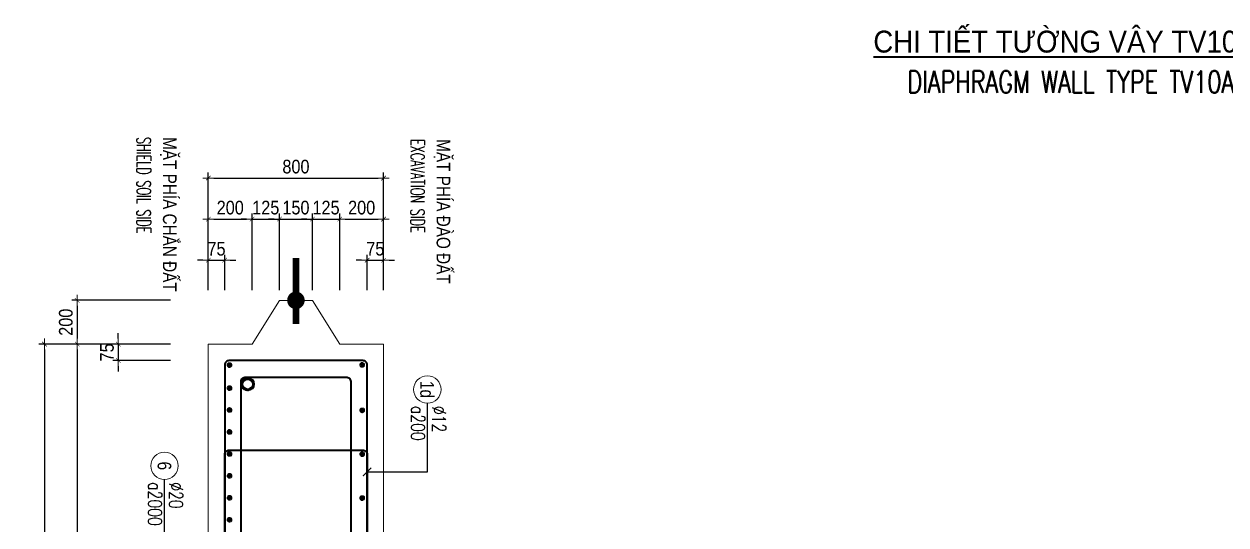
# Model space of a CAD drawing. Header units: millimetres. Extents: x -642477 to 1168880, y -27982 to 330379.
# Drawn here: x 1135958 to 1152419, y 96690 to 103552 of the extents above; entities that cross this region are included whole.
import ezdxf
from ezdxf.enums import TextEntityAlignment as Align

# ---------------------------------------------------------------- set-up
doc = ezdxf.new("R2010")
doc.units = ezdxf.units.MM
doc.layers.get('0').update_dxf_attribs({"lineweight": 20})
doc.layers.get('Defpoints').update_dxf_attribs({"color": 151, "lineweight": 9})
for name, color, linetype, lineweight in [('NDC_S_DIAPHGRAM WALL', 3, 'Continuous', 20), ('NDC_S_DIM', 1, 'Continuous', 15), ('NDC_S_ENG TITLE', 3, 'Continuous', 20), ('NDC_S_HATCH MATERIAL', 8, 'Continuous', 13), ('NDC_S_LEADER', 1, 'Continuous', 15), ('NDC_S_LEVEL TEXT', 7, 'Continuous', 20), ('NDC_S_REBAR', 4, 'Continuous', 35), ('NDC_S_VN TEXT', 7, 'Continuous', 20), ('NDC_S_VN TITLE', 6, 'Continuous', 35)]:
    doc.layers.add(name, color=color, linetype=linetype, lineweight=lineweight)
doc.layers.add('NDC_S_REBAR DES.', color=2, linetype='Continuous')
doc.styles.add('ARIAL', font='arial.ttf', dxfattribs={"width": 0.8})
doc.styles.add('NDC_ARIAL', font='arial.ttf', dxfattribs={"width": 0.85})
doc.styles.add('NDC_DIM', font='', dxfattribs={"width": 0.75})
doc.styles.add('NDC_EN TXT', font='romans.shx', dxfattribs={"width": 0.8})
doc.styles.get('NDC_DIM').set_extended_font_data('Dotum')
doc.dimstyles.new('A1-NDC-1-25 (x3)', dxfattribs={"dimscale": 75, "dimtxt": 2.5, "dimasz": 1, "dimexe": 1, "dimexo": 0, "dimgap": 0.8, "dimtad": 1, "dimdec": 0, "dimlfac": 0.333333, "dimdsep": 46, "dimtxsty": 'NDC_ARIAL', "dimblk": 'DIMMARK', "dimcen": 49999.938995, "dimdle": 1.5, "dimclrd": 1, "dimclre": 1, "dimclrt": 3, "dimadec": 0, "dimazin": 0, "dimtfac": 1, "dimtdec": 0, "dimtix": 1, "dimtmove": 2, "dimatfit": 3, "dimfxl": 1, "dimarcsym": 0})
doc.dimstyles.new('NDC_dim_25', dxfattribs={"dimscale": 25, "dimtxt": 2.2, "dimasz": 1.5, "dimexe": 1.5, "dimexo": 2.5, "dimgap": 1, "dimtad": 1, "dimdec": 0, "dimzin": 0, "dimdsep": 46, "dimtxsty": 'NDC_DIM', "dimblk": 'DIMMARK', "dimcen": 0.09, "dimdle": 1.2, "dimclrd": 1, "dimclre": 1, "dimclrt": 3, "dimadec": 0, "dimazin": 0, "dimtfac": 1, "dimtdec": 0, "dimtix": 1, "dimtofl": 0, "dimtmove": 0, "dimatfit": 3, "dimfxl": 6, "dimfxlon": 1, "dimtolj": 1, "dimtzin": 0, "dimarcsym": 0})

# ---------------------------------------------------------------- blocks, each defined once
blk = doc.blocks.new('DIMMARK')
at = {"layer": 'NDC_S_DIM', "color": 1}
blk.add_line((-1.5, 0), (1, 0), dxfattribs=at)
at = {"layer": 'NDC_S_DIM', "color": 2, "const_width": 0.1}
blk.add_lwpolyline([(-0.42, -0.42), (0.42, 0.42)], dxfattribs=at)
blk = doc.blocks.new('Ong sieu am')
at = {"layer": 'NDC_S_HATCH MATERIAL'}
h = blk.add_hatch(dxfattribs=at)
h.set_pattern_fill('ANSI31', color=256, scale=20)
h.set_pattern_definition([(45, (0, 0), (-1.76776695, 1.76776695), [])])
h.paths.add_polyline_path([(-7119.3, 51158.9, 1), (-7179.3, 51158.9, 1)])
h.paths.add_polyline_path([(-7171.3, 51158.9, -1), (-7127.3, 51158.9, -1)], flags=16)
at = {"layer": 'NDC_S_REBAR DES.'}
for radius in [30, 22]:
    blk.add_circle((-7149.3, 51158.9), radius, dxfattribs=at)
blk = doc.blocks.new('*U367')
blk.add_circle((-2.5, 0), 2.5)
at = {"layer": 'NDC_S_VN TEXT', "color": 3, "style": 'NDC_EN TXT', "width": 0.75}
for tag, p in [('DK1', (0.5, 0.85)), ('KC1', (0.5, -2.97))]:
    blk.add_attdef(tag, p, '', height=2.5, dxfattribs=at)
at = {"layer": 'NDC_S_VN TEXT', "color": 7, "style": 'ARIAL', "width": 0.8}
blk.add_attdef('SH2', text='', height=2.5, dxfattribs=at).set_placement((-2.5, 0), align=Align.MIDDLE)
blk = doc.blocks.new('kata_block_THEP')
at = {"layer": 'NDC_S_REBAR', "color": 0}
for p, q in [((-0.5, 0), (0.5, 0)), ((-0.35, 0.35), (0.35, -0.35)), ((0.35, 0.35), (-0.35, -0.35)), ((0, 0.5), (0, -0.5))]:
    blk.add_line(p, q, dxfattribs=at)
at = {"layer": 'NDC_S_REBAR', "color": 0, "const_width": 0.0833}
blk.add_lwpolyline([(-0.5, 0, 1), (0.5, 0, 1), (-0.5, 0, 1)], format="xyb", dxfattribs=at)
blk = doc.blocks.new('*U1757')
at = {"layer": 'NDC_S_REBAR', "ltscale": 80, "xscale": 72, "yscale": 72, "zscale": 72}
blk.add_blockref('kata_block_THEP', (0, 0), dxfattribs=at)
blk = doc.blocks.new('*U1758')
at = {"layer": 'NDC_S_LEVEL TEXT', "color": 0, "linetype": 'ByBlock', "lineweight": -2, "transparency": 16777216}
for p in [(0, 0), (600.9, 0), (1201.8, 0), (1802.7, 0), (2403.6, 0), (3004.5, 0), (3605.4, 0), (4206.3, 0), (4807.2, 0), (5408.1, 0), (6009, 0), (6609.9, 0), (7210.8, 0), (7811.7, 0), (8412.6, 0), (9013.5, 0), (9614.4, 0), (10215.3, 0)]:
    blk.add_blockref('*U1757', p, dxfattribs=at)
blk = doc.blocks.new('*U1759')
at = {"layer": 'NDC_S_REBAR', "ltscale": 80, "xscale": 72, "yscale": 72, "zscale": 72}
blk.add_blockref('kata_block_THEP', (0, 0), dxfattribs=at)
blk = doc.blocks.new('*U1760')
at = {"layer": 'NDC_S_LEVEL TEXT', "color": 0, "linetype": 'ByBlock', "lineweight": -2, "transparency": 16777216}
for p in [(0, 0), (300.6, 0), (601.2, 0), (901.8, 0), (1202.4, 0), (1503, 0), (1803.6, 0), (2104.2, 0), (2404.8, 0), (2705.4, 0), (3006, 0), (3306.6, 0), (3607.2, 0), (3907.8, 0), (4208.4, 0), (4509, 0), (4809.6, 0), (5110.2, 0), (5410.8, 0), (5711.4, 0), (6012, 0), (6312.6, 0), (6613.2, 0), (6913.8, 0), (7214.4, 0), (7515, 0), (7815.6, 0), (8116.2, 0), (8416.8, 0), (8717.4, 0), (9018, 0), (9318.6, 0), (9619.2, 0), (9919.8, 0), (10220.4, 0), (10521, 0)]:
    blk.add_blockref('*U1759', p, dxfattribs=at)
blk = doc.blocks.new('*D1773')
at = {"layer": 'Defpoints', "color": 0, "ltscale": 100, "transparency": 16777216}
for p in [(1137962, 99167), (1137249, 98942), (1137962, 98942)]:
    blk.add_point(p, dxfattribs=at)
at = {"layer": 'NDC_S_DIM', "color": 1, "lineweight": -2, "ltscale": 100, "transparency": 16777216}
for p, q in [((1137249, 99242), (1137249, 99317)), ((1137962, 99167), (1137174, 99167)), ((1137249, 99167), (1137249, 98942)), ((1137962, 98942), (1137174, 98942)), ((1137249, 98867), (1137249, 98792))]:
    blk.add_line(p, q, dxfattribs=at)
at = {"layer": 'NDC_S_DIM', "color": 1, "lineweight": -2, "ltscale": 100, "transparency": 16777216, "xscale": 75, "yscale": 75, "zscale": 75}
for p, rotation in [((1137249, 99167), 270), ((1137249, 98942), 90)]:
    blk.add_blockref('DIMMARK', p, dxfattribs=dict(at, rotation=rotation))
at = {"layer": 'NDC_S_DIM', "color": 3, "ltscale": 100, "transparency": 16777216, "insert": (1137094, 99054), "char_height": 187.5, "attachment_point": 5, "rotation": 90, "style": 'NDC_ARIAL'}
blk.add_mtext('75', dxfattribs=at)
blk = doc.blocks.new('*D1775')
at = {"layer": 'Defpoints', "color": 0, "ltscale": 100, "transparency": 16777216}
for p in [(1137962, 99767), (1136687, 99167), (1137962, 99167)]:
    blk.add_point(p, dxfattribs=at)
at = {"layer": 'NDC_S_DIM', "color": 1, "lineweight": -2, "ltscale": 100, "transparency": 16777216}
for p, q in [((1137962, 99767), (1136612, 99767)), ((1136687, 99692), (1136687, 99242)), ((1137962, 99167), (1136612, 99167))]:
    blk.add_line(p, q, dxfattribs=at)
at = {"layer": 'NDC_S_DIM', "color": 1, "lineweight": -2, "ltscale": 100, "transparency": 16777216, "xscale": 75, "yscale": 75, "zscale": 75}
for p, rotation in [((1136687, 99767), 90), ((1136687, 99167), 270)]:
    blk.add_blockref('DIMMARK', p, dxfattribs=dict(at, rotation=rotation))
at = {"layer": 'NDC_S_DIM', "color": 3, "ltscale": 100, "transparency": 16777216, "insert": (1136531, 99467), "char_height": 187.5, "attachment_point": 5, "rotation": 90, "style": 'NDC_ARIAL'}
blk.add_mtext('200', dxfattribs=at)
blk = doc.blocks.new('*D1776')
at = {"layer": 'Defpoints', "color": 0, "ltscale": 100, "transparency": 16777216}
for p in [(1137962, 99167), (1136687, 87767), (1137962, 87767)]:
    blk.add_point(p, dxfattribs=at)
at = {"layer": 'NDC_S_DIM', "color": 1, "lineweight": -2, "ltscale": 100, "transparency": 16777216}
for p, q in [((1137962, 99167), (1136612, 99167)), ((1136687, 99092), (1136687, 87842)), ((1137962, 87767), (1136612, 87767))]:
    blk.add_line(p, q, dxfattribs=at)
at = {"layer": 'NDC_S_DIM', "color": 1, "lineweight": -2, "ltscale": 100, "transparency": 16777216, "xscale": 75, "yscale": 75, "zscale": 75}
for p, rotation in [((1136687, 99167), 90), ((1136687, 87767), 270)]:
    blk.add_blockref('DIMMARK', p, dxfattribs=dict(at, rotation=rotation))
at = {"layer": 'NDC_S_DIM', "color": 3, "ltscale": 100, "transparency": 16777216, "insert": (1136531, 93467), "char_height": 187.5, "attachment_point": 5, "rotation": 90, "style": 'NDC_ARIAL'}
blk.add_mtext('3800', dxfattribs=at)
blk = doc.blocks.new('*D1777')
at = {"layer": 'Defpoints', "color": 0, "ltscale": 100, "transparency": 16777216}
for p in [(1137962, 99167), (1136237, 87767), (1137962, 87767)]:
    blk.add_point(p, dxfattribs=at)
at = {"layer": 'NDC_S_DIM', "color": 1, "lineweight": -2, "ltscale": 100, "transparency": 16777216}
for p, q in [((1137962, 99167), (1136162, 99167)), ((1136237, 99092), (1136237, 87842)), ((1137962, 87767), (1136162, 87767))]:
    blk.add_line(p, q, dxfattribs=at)
at = {"layer": 'NDC_S_DIM', "color": 1, "lineweight": -2, "ltscale": 100, "transparency": 16777216, "xscale": 75, "yscale": 75, "zscale": 75}
for p, rotation in [((1136237, 99167), 90), ((1136237, 87767), 270)]:
    blk.add_blockref('DIMMARK', p, dxfattribs=dict(at, rotation=rotation))
at = {"layer": 'NDC_S_DIM', "color": 3, "ltscale": 100, "transparency": 16777216, "insert": (1136081, 93467), "char_height": 187.5, "attachment_point": 5, "rotation": 90, "style": 'NDC_ARIAL'}
blk.add_mtext('3800', dxfattribs=at)
blk = doc.blocks.new('*D1778')
at = {"layer": 'Defpoints', "color": 0, "ltscale": 100, "transparency": 16777216}
for p in [(1139082, 100880), (1138482, 99908), (1139082, 99908)]:
    blk.add_point(p, dxfattribs=at)
at = {"layer": 'NDC_S_DIM', "color": 1, "lineweight": -2, "ltscale": 100, "transparency": 16777216}
for p, q in [((1138482, 99908), (1138482, 100955)), ((1139082, 99908), (1139082, 100955)), ((1138557, 100880), (1139007, 100880))]:
    blk.add_line(p, q, dxfattribs=at)
at = {"layer": 'NDC_S_DIM', "color": 1, "lineweight": -2, "ltscale": 100, "transparency": 16777216, "xscale": 75, "yscale": 75, "zscale": 75, "rotation": 180}
blk.add_blockref('DIMMARK', (1138482, 100880), dxfattribs=at)
at = {"layer": 'NDC_S_DIM', "color": 1, "lineweight": -2, "ltscale": 100, "transparency": 16777216, "xscale": 75, "yscale": 75, "zscale": 75}
blk.add_blockref('DIMMARK', (1139082, 100880), dxfattribs=at)
at = {"layer": 'NDC_S_DIM', "color": 3, "ltscale": 100, "transparency": 16777216, "insert": (1138782, 101036), "char_height": 187.5, "attachment_point": 5, "style": 'NDC_ARIAL'}
blk.add_mtext('200', dxfattribs=at)
blk = doc.blocks.new('*D1779')
at = {"layer": 'Defpoints', "color": 0, "ltscale": 100, "transparency": 16777216}
for p in [(1139457, 100880), (1139082, 99908), (1139457, 99908)]:
    blk.add_point(p, dxfattribs=at)
at = {"layer": 'NDC_S_DIM', "color": 1, "lineweight": -2, "ltscale": 100, "transparency": 16777216}
for p, q in [((1139082, 99908), (1139082, 100955)), ((1139457, 99908), (1139457, 100955)), ((1139007, 100880), (1138932, 100880)), ((1139082, 100880), (1139457, 100880)), ((1139532, 100880), (1139607, 100880))]:
    blk.add_line(p, q, dxfattribs=at)
at = {"layer": 'NDC_S_DIM', "color": 1, "lineweight": -2, "ltscale": 100, "transparency": 16777216, "xscale": 75, "yscale": 75, "zscale": 75}
blk.add_blockref('DIMMARK', (1139082, 100880), dxfattribs=at)
at = {"layer": 'NDC_S_DIM', "color": 1, "lineweight": -2, "ltscale": 100, "transparency": 16777216, "xscale": 75, "yscale": 75, "zscale": 75, "rotation": 180}
blk.add_blockref('DIMMARK', (1139457, 100880), dxfattribs=at)
at = {"layer": 'NDC_S_DIM', "color": 3, "ltscale": 100, "transparency": 16777216, "insert": (1139269, 101036), "char_height": 187.5, "attachment_point": 5, "style": 'NDC_ARIAL'}
blk.add_mtext('125', dxfattribs=at)
blk = doc.blocks.new('*D1780')
at = {"layer": 'Defpoints', "color": 0, "ltscale": 100, "transparency": 16777216}
for p in [(1139907, 100880), (1139457, 99908), (1139907, 99908)]:
    blk.add_point(p, dxfattribs=at)
at = {"layer": 'NDC_S_DIM', "color": 1, "lineweight": -2, "ltscale": 100, "transparency": 16777216}
for p, q in [((1139457, 99908), (1139457, 100955)), ((1139907, 99908), (1139907, 100955)), ((1139382, 100880), (1139307, 100880)), ((1139457, 100880), (1139907, 100880)), ((1139982, 100880), (1140057, 100880))]:
    blk.add_line(p, q, dxfattribs=at)
at = {"layer": 'NDC_S_DIM', "color": 1, "lineweight": -2, "ltscale": 100, "transparency": 16777216, "xscale": 75, "yscale": 75, "zscale": 75}
blk.add_blockref('DIMMARK', (1139457, 100880), dxfattribs=at)
at = {"layer": 'NDC_S_DIM', "color": 1, "lineweight": -2, "ltscale": 100, "transparency": 16777216, "xscale": 75, "yscale": 75, "zscale": 75, "rotation": 180}
blk.add_blockref('DIMMARK', (1139907, 100880), dxfattribs=at)
at = {"layer": 'NDC_S_DIM', "color": 3, "ltscale": 100, "transparency": 16777216, "insert": (1139682, 101036), "char_height": 187.5, "attachment_point": 5, "style": 'NDC_ARIAL'}
blk.add_mtext('150', dxfattribs=at)
blk = doc.blocks.new('*D1781')
at = {"layer": 'Defpoints', "color": 0, "ltscale": 100, "transparency": 16777216}
for p in [(1140282, 100880), (1139907, 99908), (1140282, 99908)]:
    blk.add_point(p, dxfattribs=at)
at = {"layer": 'NDC_S_DIM', "color": 1, "lineweight": -2, "ltscale": 100, "transparency": 16777216}
for p, q in [((1139907, 99908), (1139907, 100955)), ((1140282, 99908), (1140282, 100955)), ((1139832, 100880), (1139757, 100880)), ((1139907, 100880), (1140282, 100880)), ((1140357, 100880), (1140432, 100880))]:
    blk.add_line(p, q, dxfattribs=at)
at = {"layer": 'NDC_S_DIM', "color": 1, "lineweight": -2, "ltscale": 100, "transparency": 16777216, "xscale": 75, "yscale": 75, "zscale": 75}
blk.add_blockref('DIMMARK', (1139907, 100880), dxfattribs=at)
at = {"layer": 'NDC_S_DIM', "color": 1, "lineweight": -2, "ltscale": 100, "transparency": 16777216, "xscale": 75, "yscale": 75, "zscale": 75, "rotation": 180}
blk.add_blockref('DIMMARK', (1140282, 100880), dxfattribs=at)
at = {"layer": 'NDC_S_DIM', "color": 3, "ltscale": 100, "transparency": 16777216, "insert": (1140094, 101036), "char_height": 187.5, "attachment_point": 5, "style": 'NDC_ARIAL'}
blk.add_mtext('125', dxfattribs=at)
blk = doc.blocks.new('*D1782')
at = {"layer": 'Defpoints', "color": 0, "ltscale": 100, "transparency": 16777216}
for p in [(1140882, 100880), (1140282, 99908), (1140882, 99908)]:
    blk.add_point(p, dxfattribs=at)
at = {"layer": 'NDC_S_DIM', "color": 1, "lineweight": -2, "ltscale": 100, "transparency": 16777216}
for p, q in [((1140282, 99908), (1140282, 100955)), ((1140882, 99908), (1140882, 100955)), ((1140357, 100880), (1140807, 100880))]:
    blk.add_line(p, q, dxfattribs=at)
at = {"layer": 'NDC_S_DIM', "color": 1, "lineweight": -2, "ltscale": 100, "transparency": 16777216, "xscale": 75, "yscale": 75, "zscale": 75, "rotation": 180}
blk.add_blockref('DIMMARK', (1140282, 100880), dxfattribs=at)
at = {"layer": 'NDC_S_DIM', "color": 1, "lineweight": -2, "ltscale": 100, "transparency": 16777216, "xscale": 75, "yscale": 75, "zscale": 75}
blk.add_blockref('DIMMARK', (1140882, 100880), dxfattribs=at)
at = {"layer": 'NDC_S_DIM', "color": 3, "ltscale": 100, "transparency": 16777216, "insert": (1140582, 101036), "char_height": 187.5, "attachment_point": 5, "style": 'NDC_ARIAL'}
blk.add_mtext('200', dxfattribs=at)
blk = doc.blocks.new('*D1783')
at = {"layer": 'Defpoints', "color": 0, "ltscale": 100, "transparency": 16777216}
for p in [(1140882, 101442), (1138482, 99908), (1140882, 99908)]:
    blk.add_point(p, dxfattribs=at)
at = {"layer": 'NDC_S_DIM', "color": 1, "lineweight": -2, "ltscale": 100, "transparency": 16777216}
for p, q in [((1138482, 99908), (1138482, 101517)), ((1138557, 101442), (1140807, 101442)), ((1140882, 99908), (1140882, 101517))]:
    blk.add_line(p, q, dxfattribs=at)
at = {"layer": 'NDC_S_DIM', "color": 1, "lineweight": -2, "ltscale": 100, "transparency": 16777216, "xscale": 75, "yscale": 75, "zscale": 75, "rotation": 180}
blk.add_blockref('DIMMARK', (1138482, 101442), dxfattribs=at)
at = {"layer": 'NDC_S_DIM', "color": 1, "lineweight": -2, "ltscale": 100, "transparency": 16777216, "xscale": 75, "yscale": 75, "zscale": 75}
blk.add_blockref('DIMMARK', (1140882, 101442), dxfattribs=at)
at = {"layer": 'NDC_S_DIM', "color": 3, "ltscale": 100, "transparency": 16777216, "insert": (1139682, 101598), "char_height": 187.5, "attachment_point": 5, "style": 'NDC_ARIAL'}
blk.add_mtext('800', dxfattribs=at)
blk = doc.blocks.new('*D1784')
at = {"layer": 'Defpoints', "color": 0, "ltscale": 100, "transparency": 16777216}
for p in [(1138707, 100317), (1138482, 99908), (1138707, 99908)]:
    blk.add_point(p, dxfattribs=at)
at = {"layer": 'NDC_S_DIM', "color": 1, "lineweight": -2, "ltscale": 100, "transparency": 16777216}
for p, q in [((1138407, 100317), (1138332, 100317)), ((1138482, 99908), (1138482, 100392)), ((1138482, 100317), (1138707, 100317)), ((1138707, 99908), (1138707, 100392)), ((1138782, 100317), (1138857, 100317))]:
    blk.add_line(p, q, dxfattribs=at)
at = {"layer": 'NDC_S_DIM', "color": 1, "lineweight": -2, "ltscale": 100, "transparency": 16777216, "xscale": 75, "yscale": 75, "zscale": 75}
blk.add_blockref('DIMMARK', (1138482, 100317), dxfattribs=at)
at = {"layer": 'NDC_S_DIM', "color": 1, "lineweight": -2, "ltscale": 100, "transparency": 16777216, "xscale": 75, "yscale": 75, "zscale": 75, "rotation": 180}
blk.add_blockref('DIMMARK', (1138707, 100317), dxfattribs=at)
at = {"layer": 'NDC_S_DIM', "color": 3, "ltscale": 100, "transparency": 16777216, "insert": (1138594, 100473), "char_height": 187.5, "attachment_point": 5, "style": 'NDC_ARIAL'}
blk.add_mtext('75', dxfattribs=at)
blk = doc.blocks.new('*D1785')
at = {"layer": 'Defpoints', "color": 0, "ltscale": 100, "transparency": 16777216}
for p in [(1140882, 100317), (1140657, 99908), (1140882, 99908)]:
    blk.add_point(p, dxfattribs=at)
at = {"layer": 'NDC_S_DIM', "color": 1, "lineweight": -2, "ltscale": 100, "transparency": 16777216}
for p, q in [((1140582, 100317), (1140507, 100317)), ((1140657, 99908), (1140657, 100392)), ((1140657, 100317), (1140882, 100317)), ((1140882, 99908), (1140882, 100392)), ((1140957, 100317), (1141032, 100317))]:
    blk.add_line(p, q, dxfattribs=at)
at = {"layer": 'NDC_S_DIM', "color": 1, "lineweight": -2, "ltscale": 100, "transparency": 16777216, "xscale": 75, "yscale": 75, "zscale": 75}
blk.add_blockref('DIMMARK', (1140657, 100317), dxfattribs=at)
at = {"layer": 'NDC_S_DIM', "color": 1, "lineweight": -2, "ltscale": 100, "transparency": 16777216, "xscale": 75, "yscale": 75, "zscale": 75, "rotation": 180}
blk.add_blockref('DIMMARK', (1140882, 100317), dxfattribs=at)
at = {"layer": 'NDC_S_DIM', "color": 3, "ltscale": 100, "transparency": 16777216, "insert": (1140769, 100473), "char_height": 187.5, "attachment_point": 5, "style": 'NDC_ARIAL'}
blk.add_mtext('75', dxfattribs=at)
blk = doc.blocks.new('*D1799')
at = {"layer": 'Defpoints', "color": 0, "ltscale": 100, "transparency": 16777216}
for p in [(1140882, 99167), (1141239, 90373), (1140882, 90167), (1140882, 90167), (1149282, 90167)]:
    blk.add_point(p, dxfattribs=at)
at = {"layer": 'NDC_S_DIM', "color": 1, "lineweight": -2, "ltscale": 100, "transparency": 16777216}
blk.add_arc((1140882, 90167), 412, 10.4395, 79.5605, dxfattribs=at)
at = {"layer": 'NDC_S_DIM', "color": 1, "lineweight": -2, "ltscale": 100, "transparency": 16777216, "xscale": 75, "yscale": 75, "zscale": 75}
for p, rotation in [((1140882, 90579), 174.7802612610467), ((1141294, 90167), 275.2197384816781)]:
    blk.add_blockref('DIMMARK', p, dxfattribs=dict(at, rotation=rotation))
at = {"layer": 'NDC_S_DIM', "color": 3, "ltscale": 100, "transparency": 16777216, "insert": (1141283, 90568), "char_height": 187.5, "attachment_point": 5, "rotation": 315, "style": 'NDC_ARIAL'}
blk.add_mtext('90°', dxfattribs=at)

msp = doc.modelspace()

# ---------------------------------------------------------------- linework, layer by layer
at = {"layer": 'NDC_S_DIAPHGRAM WALL', "ltscale": 50, "const_width": 90}
msp.add_lwpolyline([(1139681.5, 99444.5), (1139681.5, 100344.5)], dxfattribs=at)
at = {"layer": 'NDC_S_DIAPHGRAM WALL', "ltscale": 0.01}
msp.add_lwpolyline([(1140881.5, 99166.5), (1140281.5, 99166.5), (1139906.5, 99766.5), (1139456.5, 99766.5), (1139081.5, 99166.5), (1138481.5, 99166.5)], dxfattribs=at)
msp.add_lwpolyline([(1138481.5, 99166.5), (1138481.5, 87766.5), (1149281.5, 87766.5), (1149281.5, 88366.5), (1148681.5, 88741.5), (1148681.5, 89191.5), (1149281.5, 89566.5), (1149281.5, 90166.5), (1140881.5, 90166.5), (1140881.5, 99166.5), (1140281.5, 99166.5), (1139906.5, 99766.5), (1139456.5, 99766.5), (1139081.5, 99166.5)], close=True, dxfattribs=at)
at = {"layer": 'NDC_S_DIAPHGRAM WALL', "ltscale": 50, "const_width": 120}
msp.add_lwpolyline([(1139681.5, 99706.5, -1), (1139681.5, 99826.5, -1)], format="xyb", close=True, dxfattribs=at)
at = {"layer": 'NDC_S_REBAR'}
for points in [[(1140656.5, 98881.5, 0.4142136), (1140596.5, 98941.5), (1138766.5, 98941.5, 0.4142136), (1138706.5, 98881.5), (1138706.5, 98881.5), (1138706.5, 88051.5, 0.4142136), (1138766.5, 87991.5), (1140596.5, 87991.5, 0.4142136), (1140656.5, 88051.5)], [(1140431.5, 98656.5), (1140431.5, 88276.5, -0.4142136), (1140371.5, 88216.5), (1138991.5, 88216.5, -0.4142136), (1138931.5, 88276.5), (1138931.5, 98656.5, -0.4142136), (1138991.5, 98716.5), (1140371.5, 98716.5, -0.4142136)], [(1140656.5, 97655.6), (1140656.5, 96454.2, -0.4142136), (1140596.5, 96394.2), (1138766.5, 96394.2, -0.4142136), (1138706.5, 96454.2), (1138706.5, 97655.6, -0.4142136), (1138766.5, 97715.6), (1140596.5, 97715.6, -0.4142136)]]:
    msp.add_lwpolyline(points, format="xyb", close=True, dxfattribs=at)

# ---------------------------------------------------------------- block references
at = {"layer": 'NDC_S_DIM', "ltscale": 80, "xscale": 75, "yscale": 75, "zscale": 75, "rotation": 270}
for p, values in [((1141481.6, 98357.8), {'SH2': '1d', 'DK1': '%%c12', 'KC1': 'a200'}), ((1137881.5, 97312.3), {'SH2': '6', 'DK1': '%%c20', 'KC1': 'a2000'})]:
    msp.add_blockref('*U367', p, dxfattribs=at).add_auto_attribs(values)
at = {"layer": 'NDC_S_LEADER', "xscale": 3, "yscale": 3, "zscale": 3, "rotation": 270}
msp.add_blockref('Ong sieu am', (985545, 77169.9), dxfattribs=at)
at = {"layer": 'NDC_S_LEVEL TEXT', "extrusion": (0, 0, -1), "xscale": -1, "zscale": -1, "rotation": 270}
msp.add_blockref('*U1760', (-1138772.5, 88044.3), dxfattribs=at)
at = {"layer": 'NDC_S_LEVEL TEXT', "xscale": -1, "rotation": 270}
msp.add_blockref('*U1758', (1140590.5, 88044.3), dxfattribs=at)
at = {"layer": 'NDC_S_REBAR', "ltscale": 80, "xscale": 72.00000000000001, "yscale": 72.00000000000001, "zscale": 72.00000000000001, "rotation": 180}
for p in [(1138772.5, 98879.8), (1140590.5, 98882.1)]:
    msp.add_blockref('kata_block_THEP', p, dxfattribs=at)

# ---------------------------------------------------------------- texts
at = {"layer": 'NDC_S_ENG TITLE', "style": 'NDC_EN TXT', "width": 0.75}
msp.add_text('DIAPHRAGM WALL TYPE TV10A (Q: 01)', height=300, dxfattribs=at).set_placement((1150930.4, 102738.2), align=Align.MIDDLE)
at = {"layer": 'NDC_S_ENG TITLE', "style": 'NDC_EN TXT', "width": 0.6}
for s, p in [('SHIELD SOIL SIDE', (1137598.6, 102003.1)), ('EXCAVATION SIDE', (1141347.1, 101974))]:
    msp.add_text(s, height=187.5, rotation=270, dxfattribs=at).set_placement(p, align=Align.MIDDLE_LEFT)
at = {"layer": 'NDC_S_LEVEL TEXT', "style": 'NDC_ARIAL', "width": 0.8}
for s, p in [('MẶT PHÍA CHẮN ĐẤT', (1137953.4, 102003.1)), ('MẶT PHÍA ĐÀO ĐẤT', (1141701.9, 101974))]:
    msp.add_text(s, height=187.5, rotation=270, dxfattribs=at).set_placement(p, align=Align.MIDDLE_LEFT)
at = {"layer": 'NDC_S_VN TITLE', "style": 'NDC_ARIAL', "width": 0.9}
msp.add_text('%%UCHI TIẾT TƯỜNG VÂY TV10A (SL: 01)', height=300, dxfattribs=at).set_placement((1150930.4, 103311.4), align=Align.MIDDLE)

# ---------------------------------------------------------------- dimensions: what is measured, and where the dimension line sits
at = {"layer": 'NDC_S_DIM', "ltscale": 100}
for base, p1, p2, picture, middle in [((1140881.5, 101442.4), (1138481.5, 99908.5), (1140881.5, 99908.5), '*D1783', (1139681.5, 101598.2)), ((1139081.5, 100879.9), (1138481.5, 99908.5), (1139081.5, 99908.5), '*D1778', (1138781.5, 101035.7)), ((1139456.5, 100879.9), (1139081.5, 99908.5), (1139456.5, 99908.5), '*D1779', (1139269, 101035.7)), ((1139906.5, 100879.9), (1139456.5, 99908.5), (1139906.5, 99908.5), '*D1780', (1139681.5, 101035.7)), ((1140281.5, 100879.9), (1139906.5, 99908.5), (1140281.5, 99908.5), '*D1781', (1140094, 101035.7)), ((1140881.5, 100879.9), (1140281.5, 99908.5), (1140881.5, 99908.5), '*D1782', (1140581.5, 101035.7)), ((1138706.5, 100317.4), (1138481.5, 99908.5), (1138706.5, 99908.5), '*D1784', (1138594, 100472.8)), ((1140881.5, 100317.4), (1140656.5, 99908.5), (1140881.5, 99908.5), '*D1785', (1140769, 100472.8))]:
    dim = msp.add_linear_dim(base=base, p1=p1, p2=p2, dimstyle='A1-NDC-1-25 (x3)', dxfattribs=at)
    dim.commit()
    dim.dimension.update_dxf_attribs({"geometry": picture, "text_midpoint": middle})
for base, p1, p2, picture, middle in [((1136686.9, 99166.5), (1137961.6, 99766.5), (1137961.6, 99166.5), '*D1775', (1136531.1, 99466.5)), ((1137249.4, 98941.5), (1137961.6, 99166.5), (1137961.6, 98941.5), '*D1773', (1137094, 99054)), ((1136236.9, 87766.5), (1137961.6, 99166.5), (1137961.6, 87766.5), '*D1777', (1136081.1, 93466.5)), ((1136686.9, 87766.5), (1137961.6, 99166.5), (1137961.6, 87766.5), '*D1776', (1136531.1, 93466.5))]:
    dim = msp.add_linear_dim(base=base, p1=p1, p2=p2, angle=270, dimstyle='A1-NDC-1-25 (x3)', dxfattribs=at)
    dim.commit()
    dim.dimension.update_dxf_attribs({"geometry": picture, "text_midpoint": middle})
dim = msp.add_angular_dim_2l(base=(1141238.5, 90372.6), line1=((1149281.5, 90166.5), (1140881.5, 90166.5)), line2=((1140881.5, 90166.5), (1140881.5, 99166.5)), dimstyle='A1-NDC-1-25 (x3)', dxfattribs=at)
dim.commit()
dim.dimension.update_dxf_attribs({"geometry": '*D1799', "text_midpoint": (1141283.1, 90568.1)})

# ---------------------------------------------------------------- leaders
at = {"layer": 'NDC_S_LEADER'}
for points in [[(1140656.5, 97416.6), (1141481.6, 97416.6), (1141481.6, 98357.8)], [(1138931.5, 96306.4), (1137881.5, 96306.4), (1137881.5, 97312.3)]]:
    msp.add_leader(points, dimstyle='NDC_dim_25', override={"dimasz": 4.5, "dimldrblk": 'ArchTick'}, dxfattribs=at)

doc.saveas('drawing.dxf')
